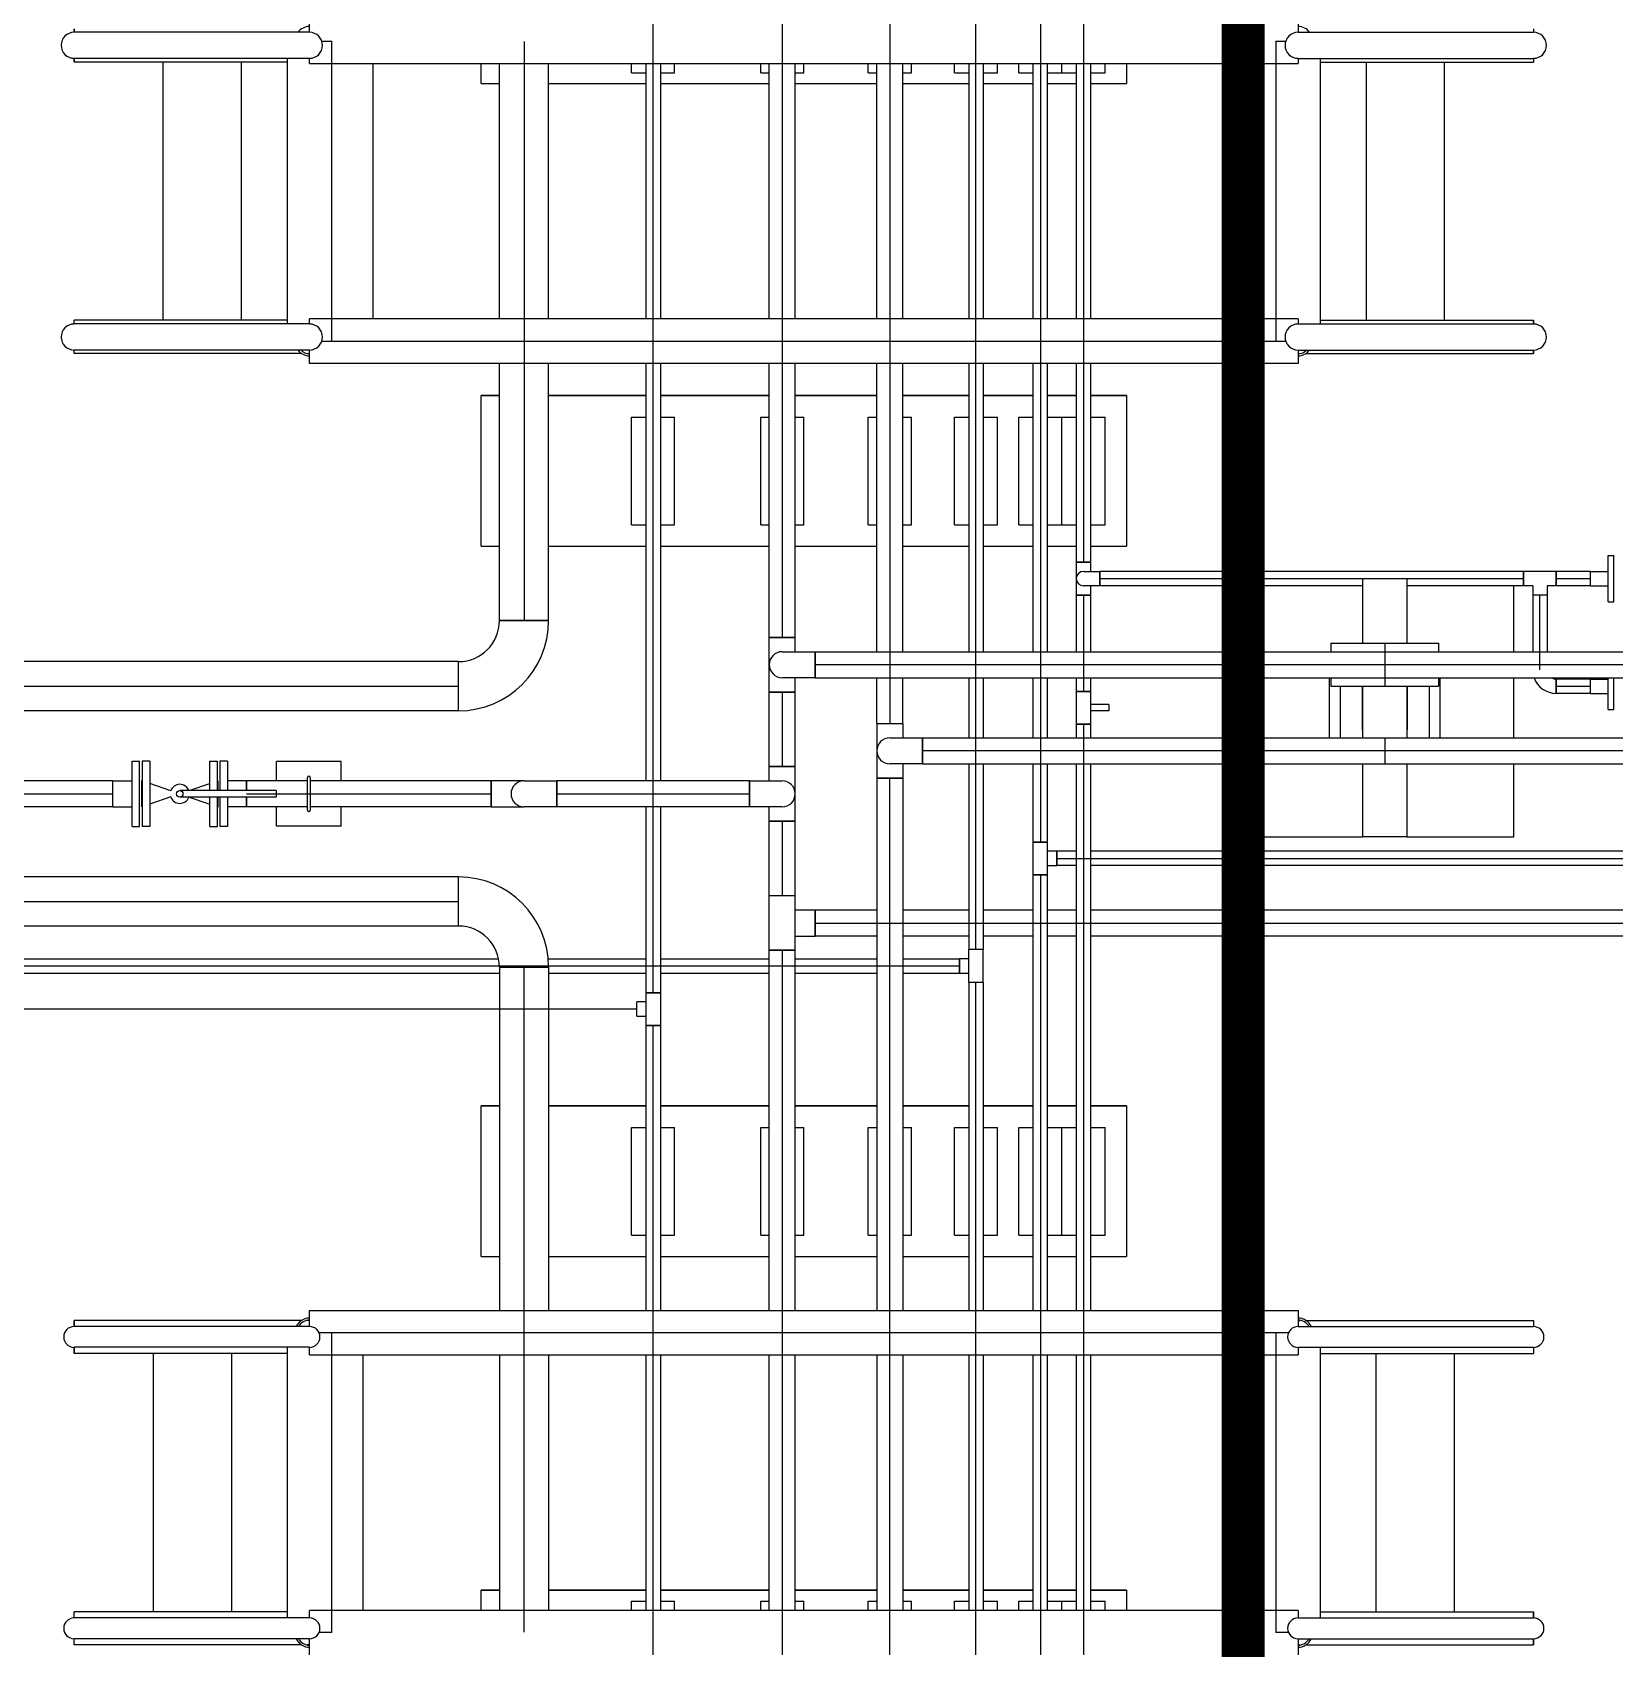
# Model space of a CAD drawing. Header units: inches. Extents: x 517790 to 538444, y 301815 to 302461.
# Drawn here: x 517841.318 to 517844.789, y 302309.034 to 302312.579 of the extents above; entities that cross this region are included whole.
import ezdxf

# ---------------------------------------------------------------- set-up
doc = ezdxf.new("R2010")
doc.units = ezdxf.units.IN
doc.header["$MEASUREMENT"] = 0
doc.layers.add('电气-接地设计-接地线', color=3, linetype='接地线')
doc.layers.add('硅胶总平面底图 工艺装置区', color=253, linetype='Continuous')
doc.styles.add('EESLTYPE', font='TXT.shx')
doc.linetypes.add('接地线', pattern='A,500,["/",EESLTYPE,S=200,R=0,X=0,Y=-100],-200,60,-200', length=960)

msp = doc.modelspace()

# ---------------------------------------------------------------- linework, layer by layer
at = {"layer": '电气-接地设计-接地线', "color": 1, "linetype": '接地线', "ltscale": 0.005, "const_width": 0.0944}
msp.add_lwpolyline([(517843.974, 302313.5277), (517843.9744, 302308.1012)], dxfattribs=at)
at = {"layer": '硅胶总平面底图 工艺装置区', "color": 9, "linetype": 'Continuous', "lineweight": -3}
for p, q in [((517841.4099, 302312.5788), (517841.4099, 302312.5868)), ((517841.4099, 302312.5868), (517841.4099, 302312.5788)), ((517841.9264, 302312.5788), (517841.9264, 302312.6081)), ((517842.6801, 302312.5108), (517842.6801, 302312.6081)), ((517842.9633, 302312.6081), (517842.9633, 302312.5108)), ((517843.1993, 302312.6081), (517843.1993, 302312.5108)), ((517843.3881, 302312.5108), (517843.3881, 302312.6081)), ((517843.5297, 302312.6081), (517843.5297, 302312.5108)), ((517843.6241, 302312.6081), (517843.6241, 302312.5108)), ((517844.0947, 302312.6081), (517844.0947, 302312.5788)), ((517844.6112, 302312.5868), (517844.6112, 302312.5788)), ((517844.6112, 302312.5868), (517844.6112, 302312.5788)), ((517841.9264, 302312.5788), (517841.4099, 302312.5788)), ((517841.9534, 302312.5594), (517841.9751, 302312.5594)), ((517841.9751, 302311.9016), (517841.9751, 302312.5594)), ((517842.3969, 302312.5586), (517842.3969, 302312.5108)), ((517844.046, 302312.5594), (517844.0676, 302312.5594)), ((517844.046, 302312.5594), (517844.046, 302311.9016)), ((517844.0947, 302312.5788), (517844.6112, 302312.5788)), ((517841.4099, 302312.5137), (517841.4099, 302312.5217)), ((517841.4099, 302312.5217), (517841.4099, 302312.5137)), ((517841.9264, 302312.5217), (517841.4099, 302312.5217)), ((517841.8777, 302311.9393), (517841.8777, 302312.5217)), ((517841.9264, 302312.5108), (517841.9264, 302312.5217)), ((517844.0947, 302312.5217), (517844.6112, 302312.5217)), ((517844.0947, 302312.5217), (517844.0947, 302312.5108)), ((517844.1433, 302312.5217), (517844.1433, 302311.9393)), ((517844.6112, 302312.5217), (517844.6112, 302312.5137)), ((517844.6112, 302312.5217), (517844.6112, 302312.5137)), ((517841.8777, 302312.5137), (517841.4099, 302312.5137)), ((517841.6051, 302311.9473), (517841.6051, 302312.5137)), ((517841.7773, 302311.9473), (517841.7773, 302312.5137)), ((517841.9264, 302312.5108), (517844.0947, 302312.5108)), ((517842.065, 302312.5108), (517842.065, 302311.9503)), ((517842.3025, 302312.4665), (517842.3025, 302312.5108)), ((517842.3025, 302312.4665), (517842.3025, 302312.5108)), ((517842.343, 302311.9503), (517842.343, 302312.5108)), ((517842.3969, 302312.5108), (517842.3969, 302311.9503)), ((517842.4509, 302311.9503), (517842.4509, 302312.5108)), ((517842.6329, 302312.4901), (517842.6329, 302312.5108)), ((517842.6329, 302312.4901), (517842.6644, 302312.4901)), ((517842.6644, 302312.5108), (517842.6644, 302311.9503)), ((517842.6801, 302311.9503), (517842.6801, 302312.5108)), ((517842.6959, 302312.5108), (517842.6959, 302311.9503)), ((517842.6959, 302312.4901), (517842.7273, 302312.4901)), ((517842.7273, 302312.4901), (517842.7273, 302312.5108)), ((517842.9161, 302312.4901), (517842.9161, 302312.5108)), ((517842.9161, 302312.4901), (517842.9349, 302312.4901)), ((517842.9349, 302311.9503), (517842.9349, 302312.5108)), ((517842.9633, 302312.5108), (517842.9633, 302311.9503)), ((517842.9918, 302311.9503), (517842.9918, 302312.5108)), ((517842.9918, 302312.4901), (517843.0105, 302312.4901)), ((517843.0105, 302312.4901), (517843.0105, 302312.5108)), ((517843.1521, 302312.4901), (517843.1521, 302312.5108)), ((517843.1521, 302312.4901), (517843.1709, 302312.4901)), ((517843.1709, 302311.9503), (517843.1709, 302312.5108)), ((517843.1993, 302312.5108), (517843.1993, 302311.9503)), ((517843.2278, 302311.9503), (517843.2278, 302312.5108)), ((517843.2278, 302312.4901), (517843.2465, 302312.4901)), ((517843.2465, 302312.4901), (517843.2465, 302312.5108)), ((517843.3409, 302312.4901), (517843.3409, 302312.5108)), ((517843.3409, 302312.4901), (517843.3724, 302312.4901)), ((517843.3724, 302312.5108), (517843.3724, 302311.9503)), ((517843.3881, 302311.9503), (517843.3881, 302312.5108)), ((517843.4039, 302312.5108), (517843.4039, 302311.9503)), ((517843.4039, 302312.4901), (517843.4353, 302312.4901)), ((517843.4353, 302312.4901), (517843.4353, 302312.5108)), ((517843.4825, 302312.4901), (517843.4825, 302312.5108)), ((517843.4825, 302312.4901), (517843.514, 302312.4901)), ((517843.514, 302311.9503), (517843.514, 302312.5108)), ((517843.5297, 302312.5108), (517843.5297, 302311.9503)), ((517843.5455, 302311.9503), (517843.5455, 302312.5108)), ((517843.5455, 302312.4901), (517843.5769, 302312.4901)), ((517843.5769, 302312.4901), (517843.5769, 302312.5108)), ((517843.5769, 302312.4901), (517843.5769, 302312.5108)), ((517843.5769, 302312.4901), (517843.6084, 302312.4901)), ((517843.6084, 302311.9503), (517843.6084, 302312.5108)), ((517843.6241, 302312.5108), (517843.6241, 302311.9503)), ((517843.6399, 302311.9503), (517843.6399, 302312.5108)), ((517843.6399, 302312.4901), (517843.6713, 302312.4901)), ((517843.6713, 302312.4901), (517843.6713, 302312.5108)), ((517843.7185, 302312.5108), (517843.7185, 302312.4665)), ((517843.7185, 302312.5108), (517843.7185, 302312.4665)), ((517843.9561, 302311.9503), (517843.9561, 302312.5108)), ((517844.1433, 302312.5137), (517844.6112, 302312.5137)), ((517844.2438, 302312.5137), (517844.2438, 302311.9473)), ((517844.416, 302311.9473), (517844.416, 302312.5137)), ((517842.3025, 302312.4665), (517842.343, 302312.4665)), ((517842.3025, 302312.4665), (517842.343, 302312.4665)), ((517842.4509, 302312.4665), (517842.6644, 302312.4665)), ((517842.4509, 302312.4665), (517842.6644, 302312.4665)), ((517842.6959, 302312.4665), (517842.9349, 302312.4665)), ((517842.6959, 302312.4665), (517842.9349, 302312.4665)), ((517842.9918, 302312.4665), (517843.1709, 302312.4665)), ((517842.9918, 302312.4665), (517843.1709, 302312.4665)), ((517843.2278, 302312.4665), (517843.3724, 302312.4665)), ((517843.2278, 302312.4665), (517843.3724, 302312.4665)), ((517843.4039, 302312.4665), (517843.514, 302312.4665)), ((517843.4039, 302312.4665), (517843.514, 302312.4665)), ((517843.5455, 302312.4665), (517843.6084, 302312.4665)), ((517843.5455, 302312.4665), (517843.6084, 302312.4665)), ((517843.6399, 302312.4665), (517843.7185, 302312.4665)), ((517843.6399, 302312.4665), (517843.7185, 302312.4665)), ((517844.0947, 302311.9503), (517841.9264, 302311.9503)), ((517841.9264, 302311.9393), (517841.9264, 302311.9503)), ((517842.3969, 302311.9503), (517842.3969, 302311.8529)), ((517842.6801, 302311.8529), (517842.6801, 302311.9503)), ((517842.9633, 302311.9503), (517842.9633, 302311.8529)), ((517843.1993, 302311.9503), (517843.1993, 302311.8529)), ((517843.3881, 302311.8529), (517843.3881, 302311.9503)), ((517843.5297, 302311.9503), (517843.5297, 302311.8529)), ((517843.6241, 302311.9503), (517843.6241, 302311.8529)), ((517844.0947, 302311.9503), (517844.0947, 302311.9393)), ((517841.4099, 302311.9393), (517841.4099, 302311.9473)), ((517841.8777, 302311.9473), (517841.4099, 302311.9473)), ((517841.4099, 302311.9393), (517841.4099, 302311.9473)), ((517841.9264, 302311.9393), (517841.4099, 302311.9393)), ((517844.0947, 302311.9393), (517844.6112, 302311.9393)), ((517844.1433, 302311.9473), (517844.6112, 302311.9473)), ((517844.6112, 302311.9473), (517844.6112, 302311.9393)), ((517844.6112, 302311.9393), (517844.6112, 302311.9473)), ((517841.4099, 302311.8742), (517841.4099, 302311.8822)), ((517841.4099, 302311.8742), (517841.4099, 302311.8822)), ((517841.9264, 302311.8822), (517841.4099, 302311.8822)), ((517841.9264, 302311.8529), (517841.9264, 302311.8822)), ((517841.9534, 302311.9016), (517844.0676, 302311.9016)), ((517844.0947, 302311.8822), (517844.6112, 302311.8822)), ((517844.0947, 302311.8822), (517844.0947, 302311.8529)), ((517844.6112, 302311.8822), (517844.6112, 302311.8742)), ((517844.6112, 302311.8742), (517844.6112, 302311.8822)), ((517841.9097, 302311.8742), (517841.4099, 302311.8742)), ((517844.0947, 302311.8529), (517841.9264, 302311.8529)), ((517842.343, 302311.2888), (517842.343, 302311.8529)), ((517842.3969, 302311.8529), (517842.3969, 302311.2888)), ((517842.4509, 302311.2888), (517842.4509, 302311.8529)), ((517842.6644, 302311.8529), (517842.6644, 302310.9374)), ((517842.6801, 302310.9374), (517842.6801, 302311.8529)), ((517842.6959, 302311.8529), (517842.6959, 302310.9374)), ((517842.9349, 302311.2521), (517842.9349, 302311.8529)), ((517842.9633, 302311.8529), (517842.9633, 302311.2521)), ((517842.9918, 302311.2521), (517842.9918, 302311.8529)), ((517843.1709, 302311.2206), (517843.1709, 302311.8529)), ((517843.1993, 302311.8529), (517843.1993, 302311.2206)), ((517843.2278, 302311.2206), (517843.2278, 302311.8529)), ((517843.3724, 302311.8529), (517843.3724, 302311.2206)), ((517843.3881, 302311.2206), (517843.3881, 302311.8529)), ((517843.4039, 302311.8529), (517843.4039, 302311.2206)), ((517843.514, 302311.2206), (517843.514, 302311.8529)), ((517843.5297, 302311.8529), (517843.5297, 302311.2206)), ((517843.5455, 302311.2206), (517843.5455, 302311.8529)), ((517843.6084, 302311.4169), (517843.6084, 302311.8529)), ((517843.6241, 302311.8529), (517843.6241, 302311.4169)), ((517843.6399, 302311.4169), (517843.6399, 302311.8529)), ((517844.1114, 302311.8742), (517844.6112, 302311.8742)), ((517842.3025, 302311.4517), (517842.3025, 302311.7821)), ((517842.3025, 302311.4517), (517842.3025, 302311.7821)), ((517842.343, 302311.7821), (517842.3025, 302311.7821)), ((517842.3025, 302311.7821), (517842.343, 302311.7821)), ((517842.6644, 302311.7821), (517842.4509, 302311.7821)), ((517842.4509, 302311.7821), (517842.6644, 302311.7821)), ((517842.9349, 302311.7821), (517842.6959, 302311.7821)), ((517842.6959, 302311.7821), (517842.9349, 302311.7821)), ((517843.1709, 302311.7821), (517842.9918, 302311.7821)), ((517842.9918, 302311.7821), (517843.1709, 302311.7821)), ((517843.3724, 302311.7821), (517843.2278, 302311.7821)), ((517843.2278, 302311.7821), (517843.3724, 302311.7821)), ((517843.514, 302311.7821), (517843.4039, 302311.7821)), ((517843.4039, 302311.7821), (517843.514, 302311.7821)), ((517843.6084, 302311.7821), (517843.5455, 302311.7821)), ((517843.5455, 302311.7821), (517843.6084, 302311.7821)), ((517843.7185, 302311.7821), (517843.6399, 302311.7821)), ((517843.6399, 302311.7821), (517843.7185, 302311.7821)), ((517843.7185, 302311.7821), (517843.7185, 302311.4517)), ((517843.7185, 302311.7821), (517843.7185, 302311.4517)), ((517842.6329, 302311.4989), (517842.6329, 302311.7349)), ((517842.6329, 302311.7349), (517842.6644, 302311.7349)), ((517842.6959, 302311.7349), (517842.7273, 302311.7349)), ((517842.7273, 302311.4989), (517842.7273, 302311.7349)), ((517842.9161, 302311.4989), (517842.9161, 302311.7349)), ((517842.9161, 302311.7349), (517842.9349, 302311.7349)), ((517842.9918, 302311.7349), (517843.0105, 302311.7349)), ((517843.0105, 302311.4989), (517843.0105, 302311.7349)), ((517843.1521, 302311.7349), (517843.1709, 302311.7349)), ((517843.1521, 302311.4989), (517843.1521, 302311.7349)), ((517843.2278, 302311.7349), (517843.2465, 302311.7349)), ((517843.2465, 302311.4989), (517843.2465, 302311.7349)), ((517843.3409, 302311.4989), (517843.3409, 302311.7349)), ((517843.3409, 302311.7349), (517843.3724, 302311.7349)), ((517843.4039, 302311.7349), (517843.4353, 302311.7349)), ((517843.4353, 302311.4989), (517843.4353, 302311.7349)), ((517843.4825, 302311.4989), (517843.4825, 302311.7349)), ((517843.4825, 302311.7349), (517843.514, 302311.7349)), ((517843.5455, 302311.7349), (517843.5769, 302311.7349)), ((517843.5769, 302311.4989), (517843.5769, 302311.7349)), ((517843.5769, 302311.7349), (517843.6084, 302311.7349)), ((517843.5769, 302311.4989), (517843.5769, 302311.7349)), ((517843.6399, 302311.7349), (517843.6713, 302311.7349)), ((517843.6713, 302311.4989), (517843.6713, 302311.7349)), ((517842.6329, 302311.4989), (517842.6644, 302311.4989)), ((517842.6959, 302311.4989), (517842.7273, 302311.4989)), ((517842.9161, 302311.4989), (517842.9349, 302311.4989)), ((517842.9918, 302311.4989), (517843.0105, 302311.4989)), ((517843.1521, 302311.4989), (517843.1709, 302311.4989)), ((517843.2278, 302311.4989), (517843.2465, 302311.4989)), ((517843.3409, 302311.4989), (517843.3724, 302311.4989)), ((517843.4039, 302311.4989), (517843.4353, 302311.4989)), ((517843.4825, 302311.4989), (517843.514, 302311.4989)), ((517843.5455, 302311.4989), (517843.5769, 302311.4989)), ((517843.5769, 302311.4989), (517843.6084, 302311.4989)), ((517843.6399, 302311.4989), (517843.6713, 302311.4989)), ((517842.3025, 302311.4517), (517842.343, 302311.4517)), ((517842.3025, 302311.4517), (517842.343, 302311.4517)), ((517842.4509, 302311.4517), (517842.6644, 302311.4517)), ((517842.4509, 302311.4517), (517842.6644, 302311.4517)), ((517842.6959, 302311.4517), (517842.9349, 302311.4517)), ((517842.6959, 302311.4517), (517842.9349, 302311.4517)), ((517842.9918, 302311.4517), (517843.1709, 302311.4517)), ((517842.9918, 302311.4517), (517843.1709, 302311.4517)), ((517843.2278, 302311.4517), (517843.3724, 302311.4517)), ((517843.2278, 302311.4517), (517843.3724, 302311.4517)), ((517843.4039, 302311.4517), (517843.514, 302311.4517)), ((517843.4039, 302311.4517), (517843.514, 302311.4517)), ((517843.5455, 302311.4517), (517843.6084, 302311.4517)), ((517843.5455, 302311.4517), (517843.6084, 302311.4517)), ((517843.6399, 302311.4517), (517843.7185, 302311.4517)), ((517843.6399, 302311.4517), (517843.7185, 302311.4517)), ((517843.6241, 302311.4169), (517843.6084, 302311.4169)), ((517843.6084, 302311.3449), (517843.6084, 302311.4169)), ((517843.6084, 302311.4169), (517843.6399, 302311.4169)), ((517843.6399, 302311.4169), (517843.6241, 302311.4169)), ((517843.6399, 302311.3967), (517843.6399, 302311.4169)), ((517844.7751, 302311.3809), (517844.7751, 302311.4319)), ((517844.7751, 302311.4319), (517844.7872, 302311.4319)), ((517844.7872, 302311.3809), (517844.7872, 302311.4319)), ((517843.6241, 302311.3967), (517843.6601, 302311.3967)), ((517843.6601, 302311.3651), (517843.6601, 302311.3967)), ((517844.5892, 302311.3967), (517843.6601, 302311.3967)), ((517843.6601, 302311.3967), (517843.6601, 302311.3651)), ((517843.6601, 302311.3809), (517844.2363, 302311.3809)), ((517844.2363, 302311.3809), (517844.2363, 302311.2393)), ((517844.2363, 302311.3809), (517844.3336, 302311.3809)), ((517844.3336, 302311.3809), (517844.5892, 302311.3809)), ((517844.3336, 302311.3809), (517844.3336, 302311.2393)), ((517844.5892, 302311.3967), (517844.5892, 302311.3651)), ((517844.6611, 302311.3967), (517844.5892, 302311.3967)), ((517844.5892, 302311.3651), (517844.5892, 302311.3967)), ((517844.6611, 302311.3967), (517844.6611, 302311.3651)), ((517844.6611, 302311.3651), (517844.6611, 302311.3967)), ((517844.7364, 302311.3967), (517844.6611, 302311.3967)), ((517844.6611, 302311.3809), (517844.7364, 302311.3809)), ((517844.7364, 302311.3651), (517844.7364, 302311.3967)), ((517844.7364, 302311.3809), (517844.7364, 302311.3967)), ((517844.7364, 302311.3967), (517844.7751, 302311.3967)), ((517844.7364, 302311.3651), (517844.7364, 302311.3809)), ((517844.7751, 302311.33), (517844.7751, 302311.3809)), ((517844.7872, 302311.33), (517844.7872, 302311.3809)), ((517843.6601, 302311.3651), (517843.6241, 302311.3651)), ((517843.6399, 302311.3449), (517843.6399, 302311.3651)), ((517844.2363, 302311.3651), (517843.6601, 302311.3651)), ((517844.0017, 302311.3651), (517844.0017, 302311.2206)), ((517844.5892, 302311.3651), (517844.3336, 302311.3651)), ((517844.5681, 302311.2206), (517844.5681, 302311.3651)), ((517844.6094, 302311.3651), (517844.5892, 302311.3651)), ((517844.6094, 302311.3651), (517844.6094, 302311.345)), ((517844.6611, 302311.3651), (517844.6409, 302311.3651)), ((517844.6409, 302311.3651), (517844.6409, 302311.345)), ((517844.7364, 302311.3651), (517844.6611, 302311.3651)), ((517844.7364, 302311.3651), (517844.7751, 302311.3651)), ((517843.6084, 302311.3449), (517843.6399, 302311.3449)), ((517843.6084, 302311.2206), (517843.6084, 302311.3449)), ((517843.6241, 302311.3449), (517843.6084, 302311.3449)), ((517843.6241, 302311.3449), (517843.6241, 302311.2206)), ((517843.6399, 302311.3449), (517843.6241, 302311.3449)), ((517843.6399, 302311.2206), (517843.6399, 302311.3449)), ((517844.6094, 302311.345), (517844.6251, 302311.345)), ((517844.6409, 302311.3449), (517844.6094, 302311.3449)), ((517844.6094, 302311.3449), (517844.6094, 302311.2206)), ((517844.6251, 302311.345), (517844.6409, 302311.345)), ((517844.6251, 302311.2206), (517844.6251, 302311.3449)), ((517844.6409, 302311.3449), (517844.6409, 302311.2206)), ((517844.7751, 302311.33), (517844.7872, 302311.33)), ((517842.343, 302311.2888), (517842.4509, 302311.2888)), ((517842.4509, 302311.2888), (517842.343, 302311.2888)), ((517842.9349, 302311.2521), (517842.9918, 302311.2521)), ((517842.9633, 302311.252), (517842.9349, 302311.252)), ((517842.9349, 302311.1322), (517842.9349, 302311.252)), ((517842.9918, 302311.252), (517842.9633, 302311.252)), ((517842.9918, 302311.2206), (517842.9918, 302311.252)), ((517844.1669, 302311.2393), (517844.4029, 302311.2393)), ((517844.1669, 302311.2393), (517844.1669, 302311.2206)), ((517844.2849, 302311.2393), (517844.2849, 302311.1449)), ((517844.4029, 302311.2393), (517844.4029, 302311.2206)), ((517842.9633, 302311.2206), (517843.0353, 302311.2206)), ((517843.0353, 302311.1636), (517843.0353, 302311.2206)), ((517843.0353, 302311.2206), (517843.0353, 302311.1636)), ((517843.0353, 302311.2206), (517846.7851, 302311.2206)), ((517843.1993, 302311.2206), (517843.1993, 302311.1636)), ((517843.3881, 302311.1636), (517843.3881, 302311.2206)), ((517843.5297, 302311.2206), (517843.5297, 302311.1636)), ((517843.6241, 302311.2206), (517843.6241, 302311.1636)), ((517844.6251, 302311.1809), (517844.6251, 302311.2206)), ((517842.2531, 302311.1989), (517835.98, 302311.1989)), ((517842.2531, 302311.091), (517842.2531, 302311.1989)), ((517842.2531, 302311.091), (517842.2531, 302311.1989)), ((517846.7851, 302311.1921), (517843.0353, 302311.1921)), ((517835.98, 302311.1449), (517842.2531, 302311.1449)), ((517843.0353, 302311.1636), (517842.9633, 302311.1636)), ((517842.9918, 302311.1322), (517842.9918, 302311.1636)), ((517843.0353, 302311.1636), (517846.7851, 302311.1636)), ((517843.1709, 302311.0633), (517843.1709, 302311.1636)), ((517843.1993, 302311.1636), (517843.1993, 302311.0633)), ((517843.2278, 302311.0633), (517843.2278, 302311.1636)), ((517843.3724, 302311.1636), (517843.3724, 302311.0318)), ((517843.3881, 302311.0318), (517843.3881, 302311.1636)), ((517843.4039, 302311.1636), (517843.4039, 302311.0318)), ((517843.514, 302311.0318), (517843.514, 302311.1636)), ((517843.5297, 302311.1636), (517843.5297, 302311.0318)), ((517843.5455, 302311.0318), (517843.5455, 302311.1636)), ((517843.6084, 302311.1337), (517843.6084, 302311.1636)), ((517843.6084, 302311.1337), (517843.6399, 302311.1337)), ((517843.6399, 302311.1337), (517843.6084, 302311.1337)), ((517843.6084, 302311.0617), (517843.6084, 302311.1337)), ((517843.6241, 302311.1636), (517843.6241, 302311.1337)), ((517843.6399, 302311.1337), (517843.6399, 302311.1636)), ((517843.6399, 302311.0617), (517843.6399, 302311.1337)), ((517844.0017, 302311.1636), (517844.0017, 302311.0318)), ((517844.1631, 302311.1636), (517844.1631, 302311.0318)), ((517844.1669, 302311.1636), (517844.1669, 302311.1449)), ((517844.1669, 302311.1449), (517844.4029, 302311.1449)), ((517844.1871, 302311.1449), (517844.1871, 302311.0318)), ((517844.2351, 302311.1449), (517844.2351, 302311.049)), ((517844.2363, 302311.1449), (517844.2363, 302311.0318)), ((517844.3336, 302311.1449), (517844.3336, 302311.0318)), ((517844.3348, 302311.049), (517844.3348, 302311.1449)), ((517844.3828, 302311.0318), (517844.3828, 302311.1449)), ((517844.4029, 302311.1636), (517844.4029, 302311.1449)), ((517844.4067, 302311.0318), (517844.4067, 302311.1636)), ((517844.5681, 302311.0318), (517844.5681, 302311.1636)), ((517844.6611, 302311.1291), (517844.6611, 302311.1607)), ((517844.7364, 302311.1607), (517844.6611, 302311.1607)), ((517844.6611, 302311.1607), (517844.6611, 302311.1291)), ((517844.6611, 302311.1449), (517844.7364, 302311.1449)), ((517844.7364, 302311.1291), (517844.7364, 302311.1607)), ((517844.7364, 302311.1449), (517844.7364, 302311.1607)), ((517844.7364, 302311.1607), (517844.7751, 302311.1607)), ((517844.7364, 302311.1291), (517844.7364, 302311.1449)), ((517844.7751, 302311.1449), (517844.7751, 302311.1636)), ((517844.7751, 302311.094), (517844.7751, 302311.1449)), ((517844.7872, 302311.1449), (517844.7872, 302311.1636)), ((517844.7872, 302311.094), (517844.7872, 302311.1449)), ((517842.9633, 302311.1322), (517842.9349, 302311.1322)), ((517842.9349, 302311.1322), (517842.9918, 302311.1322)), ((517842.9349, 302310.9689), (517842.9349, 302311.1322)), ((517842.9918, 302311.1322), (517842.9633, 302311.1322)), ((517842.9633, 302311.1322), (517842.9633, 302310.9689)), ((517842.9918, 302310.9689), (517842.9918, 302311.1322)), ((517843.6798, 302311.1048), (517843.6399, 302311.1048)), ((517843.6798, 302311.1048), (517843.6798, 302311.0906)), ((517844.7364, 302311.1291), (517844.6611, 302311.1291)), ((517844.7364, 302311.1291), (517844.7751, 302311.1291)), ((517842.2531, 302311.091), (517835.98, 302311.091)), ((517843.1709, 302311.0633), (517843.2278, 302311.0633)), ((517843.1709, 302311.0633), (517843.1993, 302311.0633)), ((517843.1709, 302311.0633), (517843.1709, 302310.9434)), ((517843.1993, 302311.0633), (517843.2278, 302311.0633)), ((517843.2278, 302311.0633), (517843.2278, 302311.0318)), ((517843.6399, 302311.0617), (517843.6084, 302311.0617)), ((517843.6084, 302311.0617), (517843.6399, 302311.0617)), ((517843.6084, 302311.0318), (517843.6084, 302311.0617)), ((517843.6241, 302311.0617), (517843.6241, 302311.0318)), ((517843.6798, 302311.0906), (517843.6399, 302311.0906)), ((517843.6399, 302311.0318), (517843.6399, 302311.0617)), ((517844.7751, 302311.094), (517844.7872, 302311.094)), ((517843.1993, 302311.0318), (517843.2713, 302311.0318)), ((517843.2713, 302311.0318), (517843.2713, 302310.9748)), ((517843.2713, 302311.0318), (517846.7851, 302311.0318)), ((517843.2713, 302310.9748), (517843.2713, 302311.0318)), ((517843.3881, 302310.9748), (517843.3881, 302311.0318)), ((517843.5297, 302311.0318), (517843.5297, 302310.9748)), ((517843.6241, 302311.0318), (517843.6241, 302310.9748)), ((517844.2351, 302311.049), (517844.2363, 302311.049)), ((517844.2849, 302311.0318), (517844.2849, 302310.9748)), ((517844.3336, 302311.049), (517844.3348, 302311.049)), ((517846.7851, 302311.0033), (517843.2713, 302311.0033)), ((517841.5371, 302310.9089), (517841.5371, 302310.9808)), ((517841.5371, 302310.9808), (517841.5536, 302310.9808)), ((517841.5536, 302310.9089), (517841.5536, 302310.9808)), ((517841.5593, 302310.9808), (517841.5593, 302310.9089)), ((517841.5758, 302310.9808), (517841.5593, 302310.9808)), ((517841.5758, 302310.9808), (517841.5758, 302310.9089)), ((517841.7077, 302310.916), (517841.7077, 302310.9808)), ((517841.7077, 302310.9808), (517841.7242, 302310.9808)), ((517841.7242, 302310.916), (517841.7242, 302310.9808)), ((517841.7299, 302310.9808), (517841.7299, 302310.916)), ((517841.7464, 302310.9808), (517841.7299, 302310.9808)), ((517841.7464, 302310.9808), (517841.7464, 302310.916)), ((517841.8541, 302310.9374), (517841.8541, 302310.9797)), ((517841.9957, 302310.9797), (517841.8541, 302310.9797)), ((517841.9957, 302310.9374), (517841.9957, 302310.9797)), ((517842.9349, 302310.9689), (517842.9918, 302310.9689)), ((517842.9633, 302310.9688), (517842.9349, 302310.9688)), ((517842.9349, 302310.9374), (517842.9349, 302310.9688)), ((517842.9918, 302310.9688), (517842.9633, 302310.9688)), ((517842.9918, 302310.849), (517842.9918, 302310.9688)), ((517843.2713, 302310.9748), (517843.1993, 302310.9748)), ((517843.2278, 302310.9748), (517843.2278, 302310.9434)), ((517843.2713, 302310.9748), (517846.7851, 302310.9748)), ((517843.3724, 302310.9748), (517843.3724, 302310.5673)), ((517843.3881, 302310.5673), (517843.3881, 302310.9748)), ((517843.4039, 302310.9748), (517843.4039, 302310.5673)), ((517843.514, 302310.8033), (517843.514, 302310.9748)), ((517843.5297, 302310.9748), (517843.5297, 302310.8033)), ((517843.5455, 302310.8033), (517843.5455, 302310.9748)), ((517843.6084, 302309.7761), (517843.6084, 302310.9748)), ((517843.6241, 302310.9748), (517843.6241, 302309.7761)), ((517843.6399, 302309.7761), (517843.6399, 302310.9748)), ((517844.0017, 302310.9748), (517844.0017, 302310.8145)), ((517844.2363, 302310.9748), (517844.2363, 302310.8145)), ((517844.3336, 302310.9748), (517844.3336, 302310.8145)), ((517844.5681, 302310.8145), (517844.5681, 302310.9748)), ((517841.4951, 302310.9374), (517835.6721, 302310.9374)), ((517841.4951, 302310.8804), (517841.4951, 302310.9374)), ((517841.4951, 302310.9089), (517841.4951, 302310.9374)), ((517841.4951, 302310.9374), (517841.5371, 302310.9374)), ((517841.5578, 302310.9374), (517841.5578, 302310.8804)), ((517841.5593, 302310.9369), (517841.5578, 302310.9374)), ((517841.6219, 302310.9156), (517841.5758, 302310.9313)), ((517841.6626, 302310.916), (517841.7077, 302310.9313)), ((517841.7242, 302310.9369), (517841.7257, 302310.9374)), ((517841.7257, 302310.916), (517841.7257, 302310.9374)), ((517841.7884, 302310.9374), (517841.7464, 302310.9374)), ((517841.7884, 302310.916), (517841.7884, 302310.9374)), ((517841.9221, 302310.9374), (517841.7884, 302310.9374)), ((517841.7884, 302310.9374), (517841.7884, 302310.916)), ((517841.9221, 302310.873), (517841.9221, 302310.9448)), ((517841.9278, 302310.9448), (517841.9278, 302310.873)), ((517842.325, 302310.9374), (517841.9278, 302310.9374)), ((517842.325, 302310.8804), (517842.325, 302310.9374)), ((517842.325, 302310.9374), (517842.325, 302310.9089)), ((517842.3969, 302310.9374), (517842.325, 302310.9374)), ((517842.3969, 302310.9374), (517842.4689, 302310.9374)), ((517842.4689, 302310.9374), (517842.4689, 302310.8804)), ((517842.4689, 302310.8804), (517842.4689, 302310.9374)), ((517842.8914, 302310.9374), (517842.4689, 302310.9374)), ((517842.6801, 302310.8804), (517842.6801, 302310.9374)), ((517842.8914, 302310.9374), (517842.8914, 302310.8804)), ((517842.8914, 302310.9374), (517842.9633, 302310.9374)), ((517842.8914, 302310.8804), (517842.8914, 302310.9374)), ((517843.2278, 302310.9434), (517843.1709, 302310.9434)), ((517843.1709, 302310.9434), (517843.1709, 302309.7761)), ((517843.1709, 302310.9434), (517843.1993, 302310.9434)), ((517843.1993, 302309.7761), (517843.1993, 302310.9434)), ((517843.1993, 302310.9434), (517843.2278, 302310.9434)), ((517843.2278, 302310.9434), (517843.2278, 302309.7761)), ((517835.6721, 302310.9089), (517841.4951, 302310.9089)), ((517841.4951, 302310.8804), (517841.4951, 302310.9089)), ((517841.5371, 302310.837), (517841.5371, 302310.9089)), ((517841.5536, 302310.837), (517841.5536, 302310.9089)), ((517841.5593, 302310.9089), (517841.5593, 302310.837)), ((517841.5758, 302310.9089), (517841.5758, 302310.837)), ((517841.6219, 302310.9022), (517841.5758, 302310.8865)), ((517841.8531, 302310.916), (517841.6417, 302310.916)), ((517841.8531, 302310.9018), (517841.6417, 302310.9018)), ((517841.6626, 302310.9018), (517841.7077, 302310.8865)), ((517841.7077, 302310.837), (517841.7077, 302310.9018)), ((517841.7242, 302310.837), (517841.7242, 302310.9018)), ((517841.7257, 302310.8804), (517841.7257, 302310.9018)), ((517841.7299, 302310.9018), (517841.7299, 302310.837)), ((517841.7464, 302310.9018), (517841.7464, 302310.837)), ((517841.7884, 302310.9089), (517841.8531, 302310.9089)), ((517841.7884, 302310.8804), (517841.7884, 302310.9018)), ((517841.7884, 302310.9018), (517841.7884, 302310.8804)), ((517841.8531, 302310.916), (517841.8531, 302310.9089)), ((517841.8531, 302310.9089), (517841.9221, 302310.9089)), ((517841.8531, 302310.9089), (517841.8531, 302310.9018)), ((517841.9221, 302310.9089), (517841.9278, 302310.9089)), ((517841.9278, 302310.9089), (517842.325, 302310.9089)), ((517842.325, 302310.9089), (517842.325, 302310.8804)), ((517842.4689, 302310.9089), (517842.8914, 302310.9089)), ((517841.4951, 302310.8804), (517835.6721, 302310.8804)), ((517841.4951, 302310.8804), (517841.5371, 302310.8804)), ((517841.5593, 302310.8809), (517841.5578, 302310.8804)), ((517841.7242, 302310.8809), (517841.7257, 302310.8804)), ((517841.7884, 302310.8804), (517841.7464, 302310.8804)), ((517841.9221, 302310.8804), (517841.7884, 302310.8804)), ((517841.8541, 302310.8381), (517841.8541, 302310.8804)), ((517842.325, 302310.8804), (517841.9278, 302310.8804)), ((517841.9957, 302310.8381), (517841.9957, 302310.8804)), ((517842.325, 302310.8804), (517842.3969, 302310.8804)), ((517842.4689, 302310.8804), (517842.3969, 302310.8804)), ((517842.8914, 302310.8804), (517842.4689, 302310.8804)), ((517842.6644, 302310.8804), (517842.6644, 302310.4729)), ((517842.6801, 302310.4729), (517842.6801, 302310.8804)), ((517842.6959, 302310.8804), (517842.6959, 302310.4729)), ((517842.9633, 302310.8804), (517842.8914, 302310.8804)), ((517842.9349, 302310.849), (517842.9349, 302310.8804)), ((517842.9633, 302310.849), (517842.9349, 302310.849)), ((517842.9349, 302310.849), (517842.9918, 302310.849)), ((517842.9349, 302310.6857), (517842.9349, 302310.849)), ((517842.9918, 302310.849), (517842.9633, 302310.849)), ((517842.9633, 302310.849), (517842.9633, 302310.6857)), ((517842.9918, 302310.6857), (517842.9918, 302310.849)), ((517841.5371, 302310.837), (517841.5536, 302310.837)), ((517841.5758, 302310.837), (517841.5593, 302310.837)), ((517841.7077, 302310.837), (517841.7242, 302310.837)), ((517841.7464, 302310.837), (517841.7299, 302310.837)), ((517841.9957, 302310.8381), (517841.8541, 302310.8381)), ((517844.0017, 302310.8145), (517844.2363, 302310.8145)), ((517844.3336, 302310.8145), (517844.2363, 302310.8145)), ((517844.3336, 302310.8145), (517844.5681, 302310.8145)), ((517843.514, 302310.8033), (517843.5297, 302310.8033)), ((517843.5455, 302310.8033), (517843.514, 302310.8033)), ((517843.514, 302310.7313), (517843.514, 302310.8033)), ((517843.5297, 302310.8033), (517843.5455, 302310.8033)), ((517843.5455, 302310.7313), (517843.5455, 302310.8033)), ((517843.5657, 302310.7831), (517843.5455, 302310.7831)), ((517843.5657, 302310.7515), (517843.5657, 302310.7831)), ((517843.6084, 302310.7831), (517843.5657, 302310.7831)), ((517843.5657, 302310.7831), (517843.5657, 302310.7673)), ((517845.1458, 302310.7831), (517843.6399, 302310.7831)), ((517843.5455, 302310.7515), (517843.5657, 302310.7515)), ((517843.5657, 302310.7673), (517843.6084, 302310.7673)), ((517843.5657, 302310.7673), (517843.5657, 302310.7515)), ((517843.6084, 302310.7515), (517843.5657, 302310.7515)), ((517843.6084, 302310.7673), (517843.6399, 302310.7673)), ((517843.6399, 302310.7673), (517845.1458, 302310.7673)), ((517845.1458, 302310.7515), (517843.6399, 302310.7515)), ((517842.2531, 302310.7269), (517835.508, 302310.7269)), ((517842.2531, 302310.619), (517842.2531, 302310.7269)), ((517842.2531, 302310.619), (517842.2531, 302310.7269)), ((517843.5455, 302310.7313), (517843.514, 302310.7313)), ((517843.514, 302310.7313), (517843.5297, 302310.7313)), ((517843.514, 302309.7761), (517843.514, 302310.7313)), ((517843.5297, 302310.7313), (517843.5297, 302309.7761)), ((517843.5297, 302310.7313), (517843.5455, 302310.7313)), ((517843.5455, 302309.7761), (517843.5455, 302310.7313)), ((517835.508, 302310.6729), (517842.2531, 302310.6729)), ((517842.9349, 302310.6857), (517842.9918, 302310.6857)), ((517842.9918, 302310.6856), (517842.9349, 302310.6856)), ((517842.9349, 302310.5658), (517842.9349, 302310.6856)), ((517842.9918, 302310.5658), (517842.9918, 302310.6856)), ((517843.0353, 302310.6542), (517842.9918, 302310.6542)), ((517843.0353, 302310.6542), (517843.0353, 302310.6257)), ((517843.0353, 302310.5972), (517843.0353, 302310.6542)), ((517843.1709, 302310.6542), (517843.0353, 302310.6542)), ((517843.3724, 302310.6542), (517843.2278, 302310.6542)), ((517843.514, 302310.6542), (517843.4039, 302310.6542)), ((517843.6084, 302310.6542), (517843.5455, 302310.6542)), ((517844.9682, 302310.6542), (517843.6399, 302310.6542)), ((517842.2531, 302310.619), (517835.508, 302310.619)), ((517843.0353, 302310.6257), (517843.0353, 302310.5972)), ((517843.0353, 302310.6257), (517843.1709, 302310.6257)), ((517843.1709, 302310.6257), (517843.2278, 302310.6257)), ((517843.2278, 302310.6257), (517843.3724, 302310.6257)), ((517843.3724, 302310.6257), (517843.4039, 302310.6257)), ((517843.4039, 302310.6257), (517843.514, 302310.6257)), ((517843.514, 302310.6257), (517843.5455, 302310.6257)), ((517843.5455, 302310.6257), (517843.6084, 302310.6257)), ((517843.6084, 302310.6257), (517843.6399, 302310.6257)), ((517843.6399, 302310.6257), (517844.9682, 302310.6257)), ((517842.9349, 302310.5658), (517842.9918, 302310.5658)), ((517842.9349, 302309.7761), (517842.9349, 302310.5658)), ((517842.9918, 302310.5658), (517842.9349, 302310.5658)), ((517842.9633, 302310.5658), (517842.9633, 302309.7761)), ((517842.9918, 302310.5972), (517843.0353, 302310.5972)), ((517842.9918, 302309.7761), (517842.9918, 302310.5658)), ((517843.1709, 302310.5972), (517843.0353, 302310.5972)), ((517843.3724, 302310.5972), (517843.2278, 302310.5972)), ((517843.4039, 302310.5673), (517843.3724, 302310.5673)), ((517843.4039, 302310.5673), (517843.3724, 302310.5673)), ((517843.3724, 302310.4953), (517843.3724, 302310.5673)), ((517843.514, 302310.5972), (517843.4039, 302310.5972)), ((517843.4039, 302310.4953), (517843.4039, 302310.5673)), ((517843.6084, 302310.5972), (517843.5455, 302310.5972)), ((517844.9682, 302310.5972), (517843.6399, 302310.5972)), ((517839.4622, 302310.5471), (517842.3412, 302310.5471)), ((517842.343, 302310.5313), (517839.4622, 302310.5313)), ((517842.4509, 302310.5313), (517842.343, 302310.5313)), ((517842.4501, 302310.5471), (517842.6644, 302310.5471)), ((517842.6644, 302310.5313), (517842.4509, 302310.5313)), ((517842.6959, 302310.5313), (517842.6644, 302310.5313)), ((517842.6959, 302310.5471), (517842.9349, 302310.5471)), ((517842.9349, 302310.5313), (517842.6959, 302310.5313)), ((517842.9918, 302310.5313), (517842.9349, 302310.5313)), ((517842.9918, 302310.5471), (517843.1709, 302310.5471)), ((517843.1709, 302310.5313), (517842.9918, 302310.5313)), ((517843.2278, 302310.5313), (517843.1709, 302310.5313)), ((517843.2278, 302310.5471), (517843.3522, 302310.5471)), ((517843.3522, 302310.5313), (517843.2278, 302310.5313)), ((517843.3522, 302310.5471), (517843.3522, 302310.5313)), ((517843.3522, 302310.5313), (517843.3522, 302310.5471)), ((517843.3724, 302310.5471), (517843.3522, 302310.5471)), ((517843.3522, 302310.5313), (517843.3522, 302310.5155)), ((517843.3522, 302310.5155), (517843.3522, 302310.5313)), ((517839.4622, 302310.5155), (517842.343, 302310.5155)), ((517842.4509, 302310.529), (517842.343, 302310.529)), ((517842.343, 302310.529), (517842.343, 302309.7761)), ((517842.343, 302310.529), (517842.4509, 302310.529)), ((517842.3969, 302309.7761), (517842.3969, 302310.529)), ((517842.4509, 302310.529), (517842.4509, 302309.7761)), ((517842.4509, 302310.5155), (517842.6644, 302310.5155)), ((517842.6959, 302310.5155), (517842.9349, 302310.5155)), ((517842.9918, 302310.5155), (517843.1709, 302310.5155)), ((517843.2278, 302310.5155), (517843.3522, 302310.5155)), ((517843.3522, 302310.5155), (517843.3724, 302310.5155)), ((517843.3881, 302310.4953), (517843.3724, 302310.4953)), ((517843.3724, 302310.4953), (517843.3724, 302309.7761)), ((517843.4039, 302310.4953), (517843.3724, 302310.4953)), ((517843.3881, 302309.7761), (517843.3881, 302310.4953)), ((517843.4039, 302310.4953), (517843.3881, 302310.4953)), ((517843.4039, 302310.4953), (517843.4039, 302309.7761)), ((517842.6959, 302310.4729), (517842.6644, 302310.4729)), ((517842.6644, 302310.4729), (517842.6959, 302310.4729)), ((517842.6644, 302310.4729), (517842.6644, 302310.401)), ((517842.6959, 302310.4729), (517842.6959, 302310.401)), ((517842.343, 302310.4369), (517839.4262, 302310.4369)), ((517842.4509, 302310.4369), (517842.343, 302310.4369)), ((517842.6442, 302310.4369), (517842.4509, 302310.4369)), ((517842.6442, 302310.4369), (517842.6442, 302310.4527)), ((517842.6644, 302310.4527), (517842.6442, 302310.4527)), ((517842.6442, 302310.4211), (517842.6442, 302310.4369)), ((517842.6442, 302310.4211), (517842.6644, 302310.4211)), ((517842.6644, 302310.401), (517842.6959, 302310.401)), ((517842.6959, 302310.4009), (517842.6644, 302310.4009)), ((517842.6644, 302310.4009), (517842.6644, 302309.7761)), ((517842.6801, 302309.7761), (517842.6801, 302310.4009)), ((517842.6959, 302310.4009), (517842.6959, 302309.7761)), ((517842.343, 302310.2245), (517842.3025, 302310.2245)), ((517842.3025, 302310.2245), (517842.343, 302310.2245)), ((517842.3025, 302309.8941), (517842.3025, 302310.2245)), ((517842.3025, 302309.8941), (517842.3025, 302310.2245)), ((517842.6644, 302310.2245), (517842.4509, 302310.2245)), ((517842.4509, 302310.2245), (517842.6644, 302310.2245)), ((517842.9349, 302310.2245), (517842.6959, 302310.2245)), ((517842.6959, 302310.2245), (517842.9349, 302310.2245)), ((517843.1709, 302310.2245), (517842.9918, 302310.2245)), ((517842.9918, 302310.2245), (517843.1709, 302310.2245)), ((517843.3724, 302310.2245), (517843.2278, 302310.2245)), ((517843.2278, 302310.2245), (517843.3724, 302310.2245)), ((517843.514, 302310.2245), (517843.4039, 302310.2245)), ((517843.4039, 302310.2245), (517843.514, 302310.2245)), ((517843.6084, 302310.2245), (517843.5455, 302310.2245)), ((517843.5455, 302310.2245), (517843.6084, 302310.2245)), ((517843.7185, 302310.2245), (517843.6399, 302310.2245)), ((517843.6399, 302310.2245), (517843.7185, 302310.2245)), ((517843.7185, 302310.2245), (517843.7185, 302309.8941)), ((517843.7185, 302310.2245), (517843.7185, 302309.8941)), ((517842.6329, 302310.1773), (517842.6644, 302310.1773)), ((517842.6329, 302309.9413), (517842.6329, 302310.1773)), ((517842.6959, 302310.1773), (517842.7273, 302310.1773)), ((517842.7273, 302309.9413), (517842.7273, 302310.1773)), ((517842.9161, 302310.1773), (517842.9349, 302310.1773)), ((517842.9161, 302309.9413), (517842.9161, 302310.1773)), ((517842.9918, 302310.1773), (517843.0105, 302310.1773)), ((517843.0105, 302309.9413), (517843.0105, 302310.1773)), ((517843.1521, 302309.9413), (517843.1521, 302310.1773)), ((517843.1521, 302310.1773), (517843.1709, 302310.1773)), ((517843.2278, 302310.1773), (517843.2465, 302310.1773)), ((517843.2465, 302309.9413), (517843.2465, 302310.1773)), ((517843.3409, 302309.9413), (517843.3409, 302310.1773)), ((517843.3409, 302310.1773), (517843.3724, 302310.1773)), ((517843.4039, 302310.1773), (517843.4353, 302310.1773)), ((517843.4353, 302309.9413), (517843.4353, 302310.1773)), ((517843.4825, 302310.1773), (517843.514, 302310.1773)), ((517843.4825, 302309.9413), (517843.4825, 302310.1773)), ((517843.5455, 302310.1773), (517843.5769, 302310.1773)), ((517843.5769, 302310.1773), (517843.6084, 302310.1773)), ((517843.5769, 302309.9413), (517843.5769, 302310.1773)), ((517843.5769, 302309.9413), (517843.5769, 302310.1773)), ((517843.6399, 302310.1773), (517843.6713, 302310.1773)), ((517843.6713, 302309.9413), (517843.6713, 302310.1773)), ((517842.6329, 302309.9413), (517842.6644, 302309.9413)), ((517842.6959, 302309.9413), (517842.7273, 302309.9413)), ((517842.9161, 302309.9413), (517842.9349, 302309.9413)), ((517842.9918, 302309.9413), (517843.0105, 302309.9413)), ((517843.1521, 302309.9413), (517843.1709, 302309.9413)), ((517843.2278, 302309.9413), (517843.2465, 302309.9413)), ((517843.3409, 302309.9413), (517843.3724, 302309.9413)), ((517843.4039, 302309.9413), (517843.4353, 302309.9413)), ((517843.4825, 302309.9413), (517843.514, 302309.9413)), ((517843.5455, 302309.9413), (517843.5769, 302309.9413)), ((517843.5769, 302309.9413), (517843.6084, 302309.9413)), ((517843.6399, 302309.9413), (517843.6713, 302309.9413)), ((517842.3025, 302309.8941), (517842.343, 302309.8941)), ((517842.3025, 302309.8941), (517842.343, 302309.8941)), ((517842.4509, 302309.8941), (517842.6644, 302309.8941)), ((517842.4509, 302309.8941), (517842.6644, 302309.8941)), ((517842.6959, 302309.8941), (517842.9349, 302309.8941)), ((517842.6959, 302309.8941), (517842.9349, 302309.8941)), ((517842.9918, 302309.8941), (517843.1709, 302309.8941)), ((517842.9918, 302309.8941), (517843.1709, 302309.8941)), ((517843.2278, 302309.8941), (517843.3724, 302309.8941)), ((517843.2278, 302309.8941), (517843.3724, 302309.8941)), ((517843.4039, 302309.8941), (517843.514, 302309.8941)), ((517843.4039, 302309.8941), (517843.514, 302309.8941)), ((517843.5455, 302309.8941), (517843.6084, 302309.8941)), ((517843.5455, 302309.8941), (517843.6084, 302309.8941)), ((517843.6399, 302309.8941), (517843.7185, 302309.8941)), ((517843.6399, 302309.8941), (517843.7185, 302309.8941)), ((517841.4099, 302309.7408), (517841.4099, 302309.7544)), ((517841.4099, 302309.7544), (517841.4099, 302309.7408)), ((517841.909, 302309.7544), (517841.4099, 302309.7544)), ((517841.9264, 302309.7544), (517841.9215, 302309.7544)), ((517841.9264, 302309.7761), (517844.0947, 302309.7761)), ((517841.9264, 302309.7408), (517841.9264, 302309.7761)), ((517842.3969, 302309.6788), (517842.3969, 302309.7761)), ((517842.6801, 302309.6788), (517842.6801, 302309.7761)), ((517842.9633, 302309.7761), (517842.9633, 302309.6788)), ((517843.1993, 302309.6788), (517843.1993, 302309.7761)), ((517843.3881, 302309.6788), (517843.3881, 302309.7761)), ((517843.5297, 302309.7761), (517843.5297, 302309.6788)), ((517843.6241, 302309.7761), (517843.6241, 302309.6788)), ((517844.0947, 302309.7761), (517844.0947, 302309.7408)), ((517844.0947, 302309.7544), (517844.0996, 302309.7544)), ((517844.1121, 302309.7544), (517844.6112, 302309.7544)), ((517844.6112, 302309.7544), (517844.6112, 302309.7408)), ((517844.6112, 302309.7544), (517844.6112, 302309.7408)), ((517841.9264, 302309.7408), (517841.4099, 302309.7408)), ((517841.9472, 302309.7274), (517844.0739, 302309.7274)), ((517841.9751, 302309.0696), (517841.9751, 302309.7274)), ((517844.046, 302309.7274), (517844.046, 302309.0696)), ((517844.0947, 302309.7408), (517844.6112, 302309.7408)), ((517841.4099, 302309.6817), (517841.4099, 302309.6953)), ((517841.4099, 302309.6953), (517841.4099, 302309.6817)), ((517841.9264, 302309.6953), (517841.4099, 302309.6953)), ((517841.8777, 302309.6817), (517841.4099, 302309.6817)), ((517841.5838, 302309.1153), (517841.5838, 302309.6817)), ((517841.756, 302309.1153), (517841.756, 302309.6817)), ((517841.8777, 302309.1018), (517841.8777, 302309.6953)), ((517841.9264, 302309.6788), (517841.9264, 302309.6953)), ((517844.0947, 302309.6953), (517844.0947, 302309.6788)), ((517844.0947, 302309.6953), (517844.6112, 302309.6953)), ((517844.1433, 302309.6953), (517844.1433, 302309.1018)), ((517844.1433, 302309.6817), (517844.6112, 302309.6817)), ((517844.2651, 302309.6817), (517844.2651, 302309.1153)), ((517844.4373, 302309.6817), (517844.4373, 302309.1153)), ((517844.6112, 302309.6953), (517844.6112, 302309.6817)), ((517844.6112, 302309.6953), (517844.6112, 302309.6817)), ((517841.9264, 302309.6788), (517844.0947, 302309.6788)), ((517842.0437, 302309.1183), (517842.0437, 302309.6788)), ((517842.343, 302309.6788), (517842.343, 302309.1183)), ((517842.3969, 302309.1183), (517842.3969, 302309.6788)), ((517842.4509, 302309.6788), (517842.4509, 302309.1183)), ((517842.6644, 302309.6788), (517842.6644, 302309.1183)), ((517842.6801, 302309.1183), (517842.6801, 302309.6788)), ((517842.6959, 302309.6788), (517842.6959, 302309.1183)), ((517842.9349, 302309.1183), (517842.9349, 302309.6788)), ((517842.9633, 302309.6788), (517842.9633, 302309.1183)), ((517842.9918, 302309.1183), (517842.9918, 302309.6788)), ((517843.1709, 302309.6788), (517843.1709, 302309.1183)), ((517843.1993, 302309.1183), (517843.1993, 302309.6788)), ((517843.2278, 302309.6788), (517843.2278, 302309.1183)), ((517843.3724, 302309.6788), (517843.3724, 302309.1183)), ((517843.3881, 302309.1183), (517843.3881, 302309.6788)), ((517843.4039, 302309.6788), (517843.4039, 302309.1183)), ((517843.514, 302309.1183), (517843.514, 302309.6788)), ((517843.5297, 302309.6788), (517843.5297, 302309.1183)), ((517843.5455, 302309.1183), (517843.5455, 302309.6788)), ((517843.6084, 302309.1183), (517843.6084, 302309.6788)), ((517843.6241, 302309.6788), (517843.6241, 302309.1183)), ((517843.6399, 302309.1183), (517843.6399, 302309.6788)), ((517843.9774, 302309.1183), (517843.9774, 302309.6788)), ((517842.3025, 302309.1183), (517842.3025, 302309.1625)), ((517842.3025, 302309.1183), (517842.3025, 302309.1625)), ((517842.343, 302309.1625), (517842.3025, 302309.1625)), ((517842.3025, 302309.1625), (517842.343, 302309.1625)), ((517842.6644, 302309.1625), (517842.4509, 302309.1625)), ((517842.4509, 302309.1625), (517842.6644, 302309.1625)), ((517842.9349, 302309.1625), (517842.6959, 302309.1625)), ((517842.6959, 302309.1625), (517842.9349, 302309.1625)), ((517843.1709, 302309.1625), (517842.9918, 302309.1625)), ((517842.9918, 302309.1625), (517843.1709, 302309.1625)), ((517843.3724, 302309.1625), (517843.2278, 302309.1625)), ((517843.2278, 302309.1625), (517843.3724, 302309.1625)), ((517843.514, 302309.1625), (517843.4039, 302309.1625)), ((517843.4039, 302309.1625), (517843.514, 302309.1625)), ((517843.6084, 302309.1625), (517843.5455, 302309.1625)), ((517843.5455, 302309.1625), (517843.6084, 302309.1625)), ((517843.7185, 302309.1625), (517843.6399, 302309.1625)), ((517843.6399, 302309.1625), (517843.7185, 302309.1625)), ((517843.7185, 302309.1625), (517843.7185, 302309.1183)), ((517843.7185, 302309.1625), (517843.7185, 302309.1183)), ((517841.4099, 302309.1018), (517841.4099, 302309.1153)), ((517841.8777, 302309.1153), (517841.4099, 302309.1153)), ((517841.4099, 302309.1018), (517841.4099, 302309.1153)), ((517841.9264, 302309.1018), (517841.9264, 302309.1183)), ((517844.0947, 302309.1183), (517841.9264, 302309.1183)), ((517842.3969, 302309.0704), (517842.3969, 302309.1183)), ((517842.6329, 302309.1389), (517842.6644, 302309.1389)), ((517842.6329, 302309.1183), (517842.6329, 302309.1389)), ((517842.6801, 302309.0209), (517842.6801, 302309.1183)), ((517842.6959, 302309.1389), (517842.7273, 302309.1389)), ((517842.7273, 302309.1183), (517842.7273, 302309.1389)), ((517842.9161, 302309.1183), (517842.9161, 302309.1389)), ((517842.9161, 302309.1389), (517842.9349, 302309.1389)), ((517842.9633, 302309.1183), (517842.9633, 302309.0209)), ((517842.9918, 302309.1389), (517843.0105, 302309.1389)), ((517843.0105, 302309.1183), (517843.0105, 302309.1389)), ((517843.1521, 302309.1389), (517843.1709, 302309.1389)), ((517843.1521, 302309.1183), (517843.1521, 302309.1389)), ((517843.1993, 302309.0209), (517843.1993, 302309.1183)), ((517843.2278, 302309.1389), (517843.2465, 302309.1389)), ((517843.2465, 302309.1183), (517843.2465, 302309.1389)), ((517843.3409, 302309.1183), (517843.3409, 302309.1389)), ((517843.3409, 302309.1389), (517843.3724, 302309.1389)), ((517843.3881, 302309.0209), (517843.3881, 302309.1183)), ((517843.4039, 302309.1389), (517843.4353, 302309.1389)), ((517843.4353, 302309.1183), (517843.4353, 302309.1389)), ((517843.4825, 302309.1389), (517843.514, 302309.1389)), ((517843.4825, 302309.1183), (517843.4825, 302309.1389)), ((517843.5297, 302309.1183), (517843.5297, 302309.0209)), ((517843.5455, 302309.1389), (517843.5769, 302309.1389)), ((517843.5769, 302309.1183), (517843.5769, 302309.1389)), ((517843.5769, 302309.1389), (517843.6084, 302309.1389)), ((517843.5769, 302309.1183), (517843.5769, 302309.1389)), ((517843.6241, 302309.1183), (517843.6241, 302309.0209)), ((517843.6399, 302309.1389), (517843.6713, 302309.1389)), ((517843.6713, 302309.1183), (517843.6713, 302309.1389)), ((517844.0947, 302309.1183), (517844.0947, 302309.1018)), ((517844.1433, 302309.1153), (517844.6112, 302309.1153)), ((517844.6112, 302309.1153), (517844.6112, 302309.1018)), ((517844.6112, 302309.1018), (517844.6112, 302309.1153)), ((517841.9264, 302309.1018), (517841.4099, 302309.1018)), ((517844.0947, 302309.1018), (517844.6112, 302309.1018)), ((517841.4099, 302309.0427), (517841.4099, 302309.0562)), ((517841.4099, 302309.0427), (517841.4099, 302309.0562)), ((517841.9264, 302309.0562), (517841.4099, 302309.0562)), ((517841.909, 302309.0427), (517841.4099, 302309.0427)), ((517841.9264, 302309.0427), (517841.9215, 302309.0427)), ((517841.9264, 302309.0209), (517841.9264, 302309.0562)), ((517841.9751, 302309.0696), (517841.9472, 302309.0696)), ((517844.0739, 302309.0696), (517844.046, 302309.0696)), ((517844.0947, 302309.0562), (517844.0947, 302309.0209)), ((517844.0947, 302309.0562), (517844.6112, 302309.0562)), ((517844.0947, 302309.0427), (517844.0996, 302309.0427)), ((517844.1121, 302309.0427), (517844.6112, 302309.0427)), ((517844.6112, 302309.0562), (517844.6112, 302309.0427)), ((517844.6112, 302309.0427), (517844.6112, 302309.0562))]:
    msp.add_line(p, q, dxfattribs=at)
msp.add_circle((517841.6417, 302310.9089), 0.00708, dxfattribs=at)
for centre, radius, start, end in [((517841.9264, 302312.5594), 0.0321, 90, 142.8706), ((517844.0947, 302312.5594), 0.0321, 37.1294, 90), ((517841.4099, 302312.5503), 0.0285, 90, 270), ((517841.4099, 302312.5503), 0.0285, 90, 270), ((517841.9264, 302312.5503), 0.0285, 270, 90), ((517841.9264, 302312.5503), 0.0285, 270, 90), ((517844.0947, 302312.5503), 0.0285, 90, 270), ((517844.0947, 302312.5503), 0.0285, 90, 270), ((517844.6112, 302312.5503), 0.0285, 270, 90), ((517844.6112, 302312.5503), 0.0285, 270, 90), ((517841.4099, 302311.9107), 0.0285, 90, 270), ((517841.4099, 302311.9107), 0.0285, 90, 270), ((517841.9264, 302311.9107), 0.0285, 270, 90), ((517841.9264, 302311.9107), 0.0285, 270, 90), ((517844.0947, 302311.9107), 0.0285, 90, 270), ((517844.0947, 302311.9107), 0.0285, 90, 270), ((517844.6112, 302311.9107), 0.0285, 270, 90), ((517844.6112, 302311.9107), 0.0285, 270, 90), ((517841.9264, 302311.9016), 0.0321, 217.1294, 270), ((517841.9264, 302311.9016), 0.0274, 225.0472, 270), ((517844.0947, 302311.9016), 0.0274, 270, 314.9528), ((517844.0947, 302311.9016), 0.0321, 270, 322.8706), ((517843.6241, 302311.3809), 0.0158, 90, 270), ((517843.6241, 302311.3809), 0.0158, 90, 270), ((517842.2531, 302311.2888), 0.1978, 270, 0), ((517842.2531, 302311.2888), 0.0899, 270, 0), ((517842.9633, 302311.1921), 0.0285, 90, 270), ((517842.9633, 302311.1921), 0.0285, 90, 270), ((517844.6611, 302311.1809), 0.0517, 199.4664, 270), ((517844.6611, 302311.1809), 0.0202, 238.5843, 270), ((517843.1993, 302311.0033), 0.0285, 90, 270), ((517843.1993, 302311.0033), 0.0285, 90, 270), ((517841.6417, 302310.9089), 0.021, 19.7221, 161.2587), ((517841.9249, 302310.9448), 0.00283, 0, 180), ((517842.3969, 302310.9089), 0.0285, 90, 270), ((517842.3969, 302310.9089), 0.0285, 90, 270), ((517842.9633, 302310.9089), 0.0285, 270, 90), ((517842.9633, 302310.9089), 0.0285, 0, 90), ((517841.6417, 302310.9089), 0.021, 198.7413, 340.2779), ((517842.9633, 302310.9089), 0.0285, 270, 0), ((517841.9249, 302310.873), 0.00283, 180, 0), ((517842.2531, 302310.529), 0.1978, 0, 90), ((517842.2531, 302310.529), 0.0899, 0, 90), ((517841.9264, 302309.7274), 0.0321, 90, 155.3639), ((517841.9264, 302309.7274), 0.0274, 90, 150.7432), ((517844.0947, 302309.7274), 0.0321, 24.6361, 90), ((517844.0947, 302309.7274), 0.0274, 29.2568, 90), ((517841.4099, 302309.718), 0.0228, 90, 270), ((517841.4099, 302309.718), 0.0228, 90, 270), ((517841.9264, 302309.718), 0.0228, 270, 90), ((517841.9264, 302309.718), 0.0228, 270, 90), ((517844.0947, 302309.718), 0.0228, 90, 270), ((517844.0947, 302309.718), 0.0228, 90, 270), ((517844.6112, 302309.718), 0.0228, 270, 90), ((517844.6112, 302309.718), 0.0228, 270, 90), ((517841.4099, 302309.079), 0.0228, 90, 270), ((517841.4099, 302309.079), 0.0228, 90, 270), ((517841.9264, 302309.079), 0.0228, 270, 90), ((517841.9264, 302309.079), 0.0228, 270, 90), ((517844.0947, 302309.079), 0.0228, 90, 270), ((517844.0947, 302309.079), 0.0228, 90, 270), ((517844.6112, 302309.079), 0.0228, 270, 90), ((517844.6112, 302309.079), 0.0228, 270, 90), ((517841.9264, 302309.0696), 0.0321, 204.6361, 270), ((517841.9264, 302309.0696), 0.0274, 209.2568, 270), ((517844.0947, 302309.0696), 0.0321, 270, 335.3639), ((517844.0947, 302309.0696), 0.0274, 270, 330.7432)]:
    msp.add_arc(centre, radius, start, end, dxfattribs=at)

doc.saveas('drawing.dxf')
